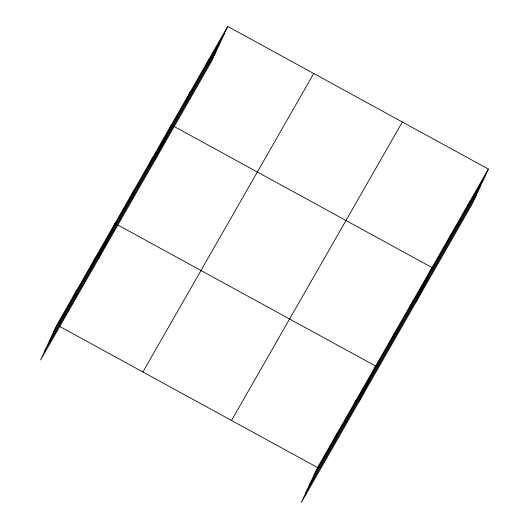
<?xml version="1.0" encoding="UTF-8"?>
<svg xmlns="http://www.w3.org/2000/svg" width="529" height="529" viewBox="0 0 529 529"><rect width="100%" height="100%" fill="white"/><g stroke="black" fill="none" stroke-linecap="round" stroke-linejoin="round"><path stroke-width="0.79" d="M72.698 298.72L76.236 291.095M92.059 264.89L95.597 257.266M98.705 258.456L114.958 223.443L116.393 224.223M130.213 198.236L133.751 190.605M149.006 165.405L152.544 157.774M155.083 159.956L171.336 124.943M186.585 99.736L190.129 92.112M205.378 66.905L208.922 59.281M227.715 26.45L211.461 61.463L40.621 359.932L56.874 324.918L227.715 26.45L488.379 169.068L472.126 204.082L301.285 502.55L317.539 467.537L488.379 169.068M333.363 441.338L336.9 433.707M352.724 407.509L356.262 399.884M359.37 401.068L375.623 366.055L117.828 225.01M390.878 340.848L394.416 333.224M409.671 308.017L413.209 300.393M415.748 302.575L432.001 267.562L173.486 126.12M447.256 242.355L450.794 234.731M466.042 209.524L469.587 201.899M53.336 332.543L224.17 34.074M49.137 341.582L219.978 43.114M44.82 350.892L215.653 52.424M142.896 371.98L313.73 73.511M231.523 420.476L402.357 122.001M314.001 475.161L484.835 176.693M309.809 484.2L480.643 185.732M305.484 493.511L476.318 195.042M59.744 326.486L317.539 467.537"/></g></svg>
